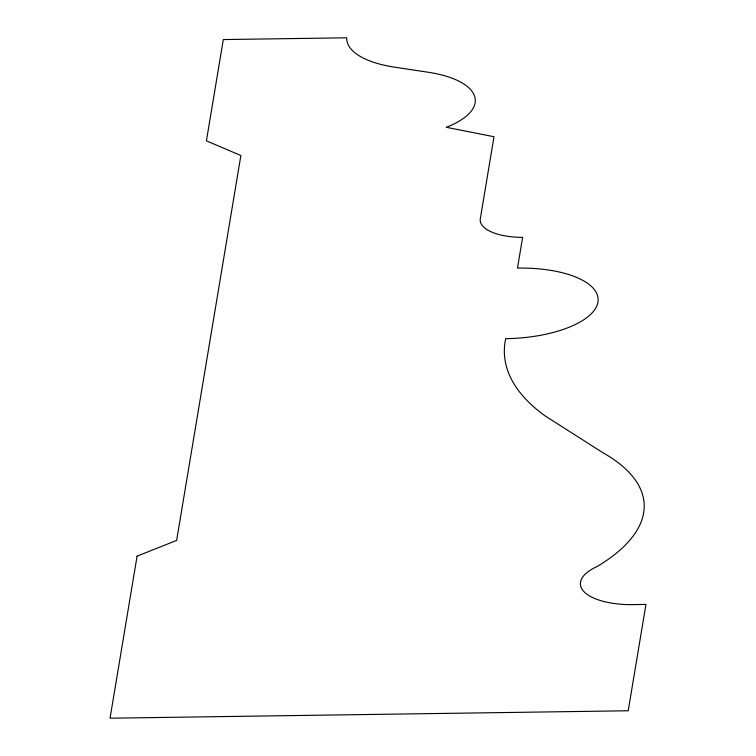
<?xml version="1.0" encoding="UTF-8"?>
<svg xmlns="http://www.w3.org/2000/svg" width="756" height="756" viewBox="0 0 756 756"><rect width="100%" height="100%" fill="white"/><g stroke="black" fill="none" stroke-linecap="round" stroke-linejoin="round"><path stroke-width="1.13" d="M137.091 556.142L110.045 718.2L628.208 710.772L645.955 604.422L629.899 604.649A57.116 23.228 -2.9 0 1 583.405 591.041A57.116 23.228 -2.9 0 1 597.013 566.575A242.081 98.46 -2.9 0 0 602.901 452.731L544.972 415.809A346.777 141.051 -2.9 0 1 505.698 338.66A86.26 35.088 -2.9 0 0 597.949 302.135A86.26 35.088 -2.9 0 0 517.482 268.087L522.604 237.375A47.609 19.363 -2.9 0 1 480.485 217.709L493.999 136.732L446.342 127.31A82.319 33.481 -2.9 0 0 429.342 72.425L393.111 66.944A83.812 34.086 -2.9 0 1 346.683 37.8L223.313 39.567L206.407 140.852L240.88 155.519L176.639 540.417L137.091 556.142"/></g></svg>
